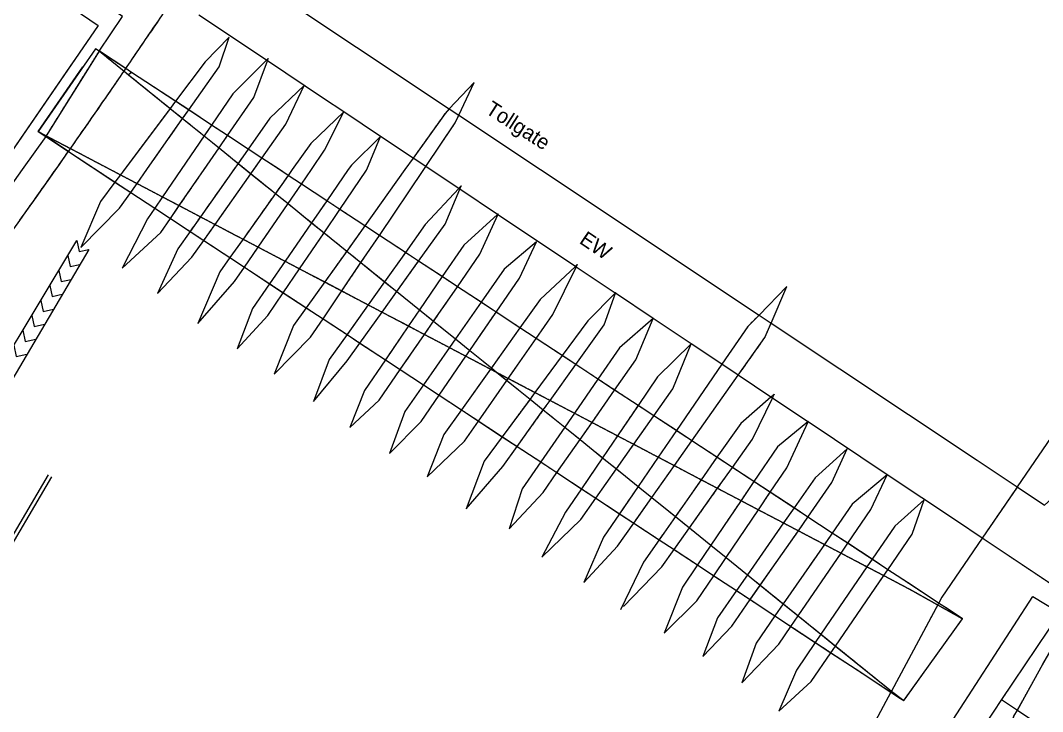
# Model space of a CAD drawing. Header units: millimetres. Extents: x 833924389 to 835767163, y 817400000 to 818811854.
# Drawn here: x 834333596 to 834436713, y 818245314 to 818315048 of the extents above; entities that cross this region are included whole.
import ezdxf

# ---------------------------------------------------------------- set-up
doc = ezdxf.new("R2010")
doc.units = ezdxf.units.MM
doc.header["$LTSCALE"] = 10
doc.header["$MEASUREMENT"] = 0
for name, pattern in [('11NW23D$0$DGN Style 2', [1.67846, 1.007076, -0.671384]), ('11NW23D$0$DGN Style 3', [2.349844, 1.67846, -0.671384]), ('11NW23D$0$DGN Style 5', [1.174922, 0.503538, -0.671384]), ('11SW4A$0$DGN Style 3', [13.045886, 9.31849, -3.727396]), ('HIDDEN', [0.375, 0.25, -0.125])]:
    doc.linetypes.add(name, pattern=pattern)
doc.layers.add('01_Base_Plan', color=5, linetype='Continuous', lineweight=5)
doc.styles.add('11NW23D$0$Style-WORKING', font='WORKING.shx')

msp = doc.modelspace()

# ---------------------------------------------------------------- linework, layer by layer
at = {"layer": '01_Base_Plan', "linetype": '11NW23D$0$DGN Style 2'}
for p, q in [((834344806, 818309804), (834344511, 818309554)), ((834338614, 818302142), (834338432, 818301832))]:
    msp.add_line(p, q, dxfattribs=at)
at = {"layer": '01_Base_Plan'}
for p, q in [((834344806, 818309804), (834344511, 818309554)), ((834344511, 818309554), (834348701, 818306168)), ((834349241, 818306887), (834344806, 818309804)), ((834348701, 818306168), (834349961, 818305150)), ((834350569, 818306014), (834349241, 818306887)), ((834349961, 818305150), (834352126, 818303401)), ((834352874, 818304498), (834350569, 818306014)), ((834354492, 818303434), (834352874, 818304498)), ((834336145, 818303336), (834335371, 818303845)), ((834335371, 818303845), (834336145, 818303336)), ((834338432, 818301832), (834336145, 818303336)), ((834336145, 818303336), (834338432, 818301832)), ((834352126, 818303401), (834353631, 818302184)), ((834356574, 818302065), (834354492, 818303434)), ((834369926, 818303350), (834369928, 818303353)), ((834338614, 818302142), (834338432, 818301832)), ((834353631, 818302184), (834355558, 818300628)), ((834357959, 818301155), (834356574, 818302065)), ((834355558, 818300628), (834356848, 818299585)), ((834343687, 818299478), (834345358, 818298600)), ((834361943, 818298535), (834360606, 818299414)), ((834343134, 818298740), (834344723, 818297696)), ((834345358, 818298600), (834347933, 818297248)), ((834364500, 818296853), (834361943, 818298535)), ((834344723, 818297696), (834347150, 818296100)), ((834347933, 818297248), (834349622, 818296361)), ((834359316, 818297591), (834360590, 818296561)), ((834347150, 818296100), (834348728, 818295062)), ((834349622, 818296361), (834351753, 818295242)), ((834360590, 818296561), (834362973, 818294636)), ((834365826, 818295981), (834364500, 818296853)), ((834368340, 818294328), (834365826, 818295981)), ((834348728, 818295062), (834350706, 818293762)), ((834351753, 818295242), (834353226, 818294468)), ((834362973, 818294636), (834364223, 818293626)), ((834369804, 818293365), (834368340, 818294328)), ((834313587, 818250212), (834339288, 818292835)), ((834350706, 818293762), (834352085, 818292855)), ((834356056, 818292982), (834357587, 818292178)), ((834364223, 818293626), (834366516, 818291773)), ((834372436, 818291634), (834369804, 818293365)), ((834340484, 818291943), (834315224, 818249098)), ((834357587, 818292178), (834360299, 818290754)), ((834366516, 818291773), (834367949, 818290615)), ((834354734, 818291113), (834356198, 818290151)), ((834360299, 818290754), (834361750, 818289992)), ((834373766, 818290760), (834372436, 818291634)), ((834376140, 818289199), (834373766, 818290760)), ((834356198, 818290151), (834358734, 818288483)), ((834361750, 818289992), (834364291, 818288658)), ((834367949, 818290615), (834370339, 818288684)), ((834364291, 818288658), (834366017, 818287752)), ((834370339, 818288684), (834371568, 818287692)), ((834377688, 818288180), (834376140, 818289199)), ((834358734, 818288483), (834360108, 818287580)), ((834366017, 818287752), (834368682, 818286352)), ((834371568, 818287692), (834373851, 818285846)), ((834380074, 818286612), (834377688, 818288180)), ((834360108, 818287580), (834362431, 818286052)), ((834381576, 818285624), (834380074, 818286612)), ((834362431, 818286052), (834364121, 818284941)), ((834368682, 818286352), (834370082, 818285617)), ((834370082, 818285617), (834372741, 818284221)), ((834373851, 818285846), (834375279, 818284693)), ((834383993, 818284035), (834381576, 818285624)), ((834364121, 818284941), (834366546, 818283347)), ((834375279, 818284693), (834377487, 818282909)), ((834372741, 818284221), (834374364, 818283368)), ((834385624, 818282962), (834383993, 818284035)), ((834366546, 818283347), (834367844, 818282494)), ((834367844, 818282494), (834370410, 818280806)), ((834374364, 818283368), (834376884, 818282045)), ((834377487, 818282909), (834378921, 818281750)), ((834388251, 818281234), (834385624, 818282962)), ((834376884, 818282045), (834378530, 818281181)), ((834378921, 818281750), (834381106, 818279984)), ((834370410, 818280806), (834371912, 818279819)), ((834378530, 818281181), (834381025, 818279871)), ((834389627, 818280330), (834388251, 818281234)), ((834371912, 818279819), (834374253, 818278280)), ((834381025, 818279871), (834381658, 818279538)), ((834381106, 818279984), (834381658, 818279538)), ((834381658, 818279538), (834382813, 818278932)), ((834381658, 818279538), (834382668, 818278722)), ((834391859, 818278862), (834389627, 818280330)), ((834404360, 818280353), (834399773, 818273658)), ((834382668, 818278722), (834385003, 818276835)), ((834382813, 818278932), (834385507, 818277517)), ((834393539, 818277757), (834391859, 818278862)), ((834401333, 818272632), (834406014, 818279249)), ((834374253, 818278280), (834375831, 818277242)), ((834385507, 818277517), (834387038, 818276713)), ((834395904, 818276202), (834393539, 818277757)), ((834375831, 818277242), (834378092, 818275756)), ((834385003, 818276835), (834386348, 818275749)), ((834387038, 818276713), (834389491, 818275425)), ((834378092, 818275756), (834379811, 818274625)), ((834386348, 818275749), (834388510, 818274002)), ((834389491, 818275425), (834391261, 818274495)), ((834397499, 818275153), (834395904, 818276202)), ((834379811, 818274625), (834382208, 818273049)), ((834391261, 818274495), (834393831, 818273146)), ((834399773, 818273658), (834397499, 818275153)), ((834388510, 818274002), (834390049, 818272759)), ((834401333, 818272632), (834399773, 818273658)), ((834382208, 818273049), (834383709, 818272062)), ((834390049, 818272759), (834392322, 818270922)), ((834393831, 818273146), (834395475, 818272283)), ((834395475, 818272283), (834397942, 818270987)), ((834403864, 818270967), (834401333, 818272632)), ((834383709, 818272062), (834386093, 818270495)), ((834386093, 818270495), (834387720, 818269425)), ((834392322, 818270922), (834393719, 818269793)), ((834397942, 818270987), (834399565, 818270135)), ((834399565, 818270135), (834402279, 818268710)), ((834405422, 818269943), (834403864, 818270967)), ((834314551, 818232077), (834336434, 818269190)), ((834387720, 818269425), (834390200, 818267794)), ((834393719, 818269793), (834395911, 818268022)), ((834407585, 818268521), (834405422, 818269943)), ((834314895, 818231873), (834336778, 818268986)), ((834395911, 818268022), (834397285, 818266912)), ((834402279, 818268710), (834403931, 818267842)), ((834409235, 818267436), (834407585, 818268521)), ((834390200, 818267794), (834391641, 818266847)), ((834403931, 818267842), (834406289, 818266604)), ((834411640, 818265854), (834409235, 818267436)), ((834391641, 818266847), (834394030, 818265277)), ((834397285, 818266912), (834399667, 818264987)), ((834406289, 818266604), (834408048, 818265680)), ((834394030, 818265277), (834395462, 818264335)), ((834399667, 818264987), (834401088, 818263839)), ((834408048, 818265680), (834410590, 818264346)), ((834413034, 818264938), (834411640, 818265854)), ((834415496, 818263318), (834413034, 818264938)), ((834395462, 818264335), (834398026, 818262649)), ((834410590, 818264346), (834412075, 818263565)), ((834401088, 818263839), (834403244, 818262096)), ((834412075, 818263565), (834414709, 818262183)), ((834417061, 818262289), (834415496, 818263318)), ((834398026, 818262649), (834399537, 818261655)), ((834403244, 818262096), (834404784, 818260853)), ((834414709, 818262183), (834416385, 818261303)), ((834419509, 818260679), (834417061, 818262289)), ((834399537, 818261655), (834401898, 818260103)), ((834404784, 818260853), (834406944, 818259107)), ((834416385, 818261303), (834418999, 818259930)), ((834401898, 818260103), (834403545, 818259020)), ((834418999, 818259930), (834420701, 818259036)), ((834421107, 818259629), (834419509, 818260679)), ((834403545, 818259020), (834405835, 818257515)), ((834406944, 818259107), (834408235, 818258064)), ((834408235, 818258064), (834410554, 818256190)), ((834405835, 818257515), (834407216, 818256606)), ((834407216, 818256606), (834409707, 818254969)), ((834410554, 818256190), (834412051, 818254980)), ((834409707, 818254969), (834411317, 818253910)), ((834412051, 818254980), (834414355, 818253119)), ((834411317, 818253910), (834413787, 818252286)), ((834414355, 818253119), (834415829, 818251928)), ((834413787, 818252286), (834415363, 818251250))]:
    msp.add_line(p, q, dxfattribs=at)
at = {"layer": '01_Base_Plan', "linetype": '11NW23D$0$DGN Style 3'}
for p, q in [((834344511, 818309554), (834348701, 818306168)), ((834349241, 818306887), (834344806, 818309804)), ((834348701, 818306168), (834349961, 818305150)), ((834350569, 818306014), (834349241, 818306887)), ((834349961, 818305150), (834352126, 818303401)), ((834352874, 818304498), (834350569, 818306014)), ((834354492, 818303434), (834352874, 818304498)), ((834335371, 818303845), (834336145, 818303336)), ((834336145, 818303336), (834338432, 818301832)), ((834352126, 818303401), (834353631, 818302184)), ((834356574, 818302065), (834354492, 818303434)), ((834353631, 818302184), (834355558, 818300628)), ((834357959, 818301155), (834356574, 818302065)), ((834355558, 818300628), (834356848, 818299585)), ((834343687, 818299478), (834345358, 818298600)), ((834361943, 818298535), (834360606, 818299414)), ((834343134, 818298740), (834344723, 818297696)), ((834345358, 818298600), (834347933, 818297248)), ((834364500, 818296853), (834361943, 818298535)), ((834344723, 818297696), (834347150, 818296100)), ((834347933, 818297248), (834349622, 818296361)), ((834359316, 818297591), (834360590, 818296561)), ((834347150, 818296100), (834348728, 818295062)), ((834349622, 818296361), (834351753, 818295242)), ((834360590, 818296561), (834362973, 818294636)), ((834365826, 818295981), (834364500, 818296853)), ((834368340, 818294328), (834365826, 818295981)), ((834348728, 818295062), (834350706, 818293762)), ((834351753, 818295242), (834353226, 818294468)), ((834362973, 818294636), (834364223, 818293626)), ((834369804, 818293365), (834368340, 818294328)), ((834350706, 818293762), (834352085, 818292855)), ((834356056, 818292982), (834357587, 818292178)), ((834364223, 818293626), (834366516, 818291773)), ((834372436, 818291634), (834369804, 818293365)), ((834357587, 818292178), (834360299, 818290754)), ((834366516, 818291773), (834367949, 818290615)), ((834354734, 818291113), (834356198, 818290151)), ((834360299, 818290754), (834361750, 818289992)), ((834373766, 818290760), (834372436, 818291634)), ((834376140, 818289199), (834373766, 818290760)), ((834356198, 818290151), (834358734, 818288483)), ((834361750, 818289992), (834364291, 818288658)), ((834367949, 818290615), (834370339, 818288684)), ((834364291, 818288658), (834366017, 818287752)), ((834370339, 818288684), (834371568, 818287692)), ((834377688, 818288180), (834376140, 818289199)), ((834358734, 818288483), (834360108, 818287580)), ((834366017, 818287752), (834368682, 818286352)), ((834371568, 818287692), (834373851, 818285846)), ((834380074, 818286612), (834377688, 818288180)), ((834360108, 818287580), (834362431, 818286052)), ((834381576, 818285624), (834380074, 818286612)), ((834362431, 818286052), (834364121, 818284941)), ((834368682, 818286352), (834370082, 818285617)), ((834370082, 818285617), (834372741, 818284221)), ((834373851, 818285846), (834375279, 818284693)), ((834383993, 818284035), (834381576, 818285624)), ((834364121, 818284941), (834366546, 818283347)), ((834375279, 818284693), (834377487, 818282909)), ((834372741, 818284221), (834374364, 818283368)), ((834385624, 818282962), (834383993, 818284035)), ((834366546, 818283347), (834367844, 818282494)), ((834367844, 818282494), (834370410, 818280806)), ((834374364, 818283368), (834376884, 818282045)), ((834377487, 818282909), (834378921, 818281750)), ((834388251, 818281234), (834385624, 818282962)), ((834376884, 818282045), (834378530, 818281181)), ((834378921, 818281750), (834381106, 818279984)), ((834370410, 818280806), (834371912, 818279819)), ((834378530, 818281181), (834381025, 818279871)), ((834389627, 818280330), (834388251, 818281234)), ((834371912, 818279819), (834374253, 818278280)), ((834381025, 818279871), (834381658, 818279538)), ((834381106, 818279984), (834381658, 818279538)), ((834381658, 818279538), (834382813, 818278932)), ((834381658, 818279538), (834382668, 818278722)), ((834391859, 818278862), (834389627, 818280330)), ((834382668, 818278722), (834385003, 818276835)), ((834382813, 818278932), (834385507, 818277517)), ((834393539, 818277757), (834391859, 818278862)), ((834374253, 818278280), (834375831, 818277242)), ((834385507, 818277517), (834387038, 818276713)), ((834395904, 818276202), (834393539, 818277757)), ((834375831, 818277242), (834378092, 818275756)), ((834385003, 818276835), (834386348, 818275749)), ((834387038, 818276713), (834389491, 818275425)), ((834378092, 818275756), (834379811, 818274625)), ((834386348, 818275749), (834388510, 818274002)), ((834389491, 818275425), (834391261, 818274495)), ((834397499, 818275153), (834395904, 818276202)), ((834379811, 818274625), (834382208, 818273049)), ((834391261, 818274495), (834393831, 818273146)), ((834399773, 818273658), (834397499, 818275153)), ((834388510, 818274002), (834390049, 818272759)), ((834401333, 818272632), (834399773, 818273658)), ((834382208, 818273049), (834383709, 818272062)), ((834390049, 818272759), (834392322, 818270922)), ((834393831, 818273146), (834395475, 818272283)), ((834395475, 818272283), (834397942, 818270987)), ((834403864, 818270967), (834401333, 818272632)), ((834383709, 818272062), (834386093, 818270495)), ((834386093, 818270495), (834387720, 818269425)), ((834392322, 818270922), (834393719, 818269793)), ((834397942, 818270987), (834399565, 818270135)), ((834399565, 818270135), (834402279, 818268710)), ((834405422, 818269943), (834403864, 818270967)), ((834387720, 818269425), (834390200, 818267794)), ((834393719, 818269793), (834395911, 818268022)), ((834407585, 818268521), (834405422, 818269943)), ((834395911, 818268022), (834397285, 818266912)), ((834402279, 818268710), (834403931, 818267842)), ((834409235, 818267436), (834407585, 818268521)), ((834390200, 818267794), (834391641, 818266847)), ((834403931, 818267842), (834406289, 818266604)), ((834411640, 818265854), (834409235, 818267436)), ((834391641, 818266847), (834394030, 818265277)), ((834397285, 818266912), (834399667, 818264987)), ((834406289, 818266604), (834408048, 818265680)), ((834394030, 818265277), (834395462, 818264335)), ((834399667, 818264987), (834401088, 818263839)), ((834408048, 818265680), (834410590, 818264346)), ((834413034, 818264938), (834411640, 818265854)), ((834415496, 818263318), (834413034, 818264938)), ((834395462, 818264335), (834398026, 818262649)), ((834410590, 818264346), (834412075, 818263565)), ((834401088, 818263839), (834403244, 818262096)), ((834412075, 818263565), (834414709, 818262183)), ((834417061, 818262289), (834415496, 818263318)), ((834398026, 818262649), (834399537, 818261655)), ((834403244, 818262096), (834404784, 818260853)), ((834414709, 818262183), (834416385, 818261303)), ((834419509, 818260679), (834417061, 818262289)), ((834399537, 818261655), (834401898, 818260103)), ((834404784, 818260853), (834406944, 818259107)), ((834416385, 818261303), (834418999, 818259930)), ((834401898, 818260103), (834403545, 818259020)), ((834418999, 818259930), (834420701, 818259036)), ((834421107, 818259629), (834419509, 818260679)), ((834403545, 818259020), (834405835, 818257515)), ((834406944, 818259107), (834408235, 818258064)), ((834408235, 818258064), (834410554, 818256190)), ((834405835, 818257515), (834407216, 818256606)), ((834407216, 818256606), (834409707, 818254969)), ((834410554, 818256190), (834412051, 818254980)), ((834409707, 818254969), (834411317, 818253910)), ((834412051, 818254980), (834414355, 818253119)), ((834411317, 818253910), (834413787, 818252286)), ((834414355, 818253119), (834415829, 818251928)), ((834413787, 818252286), (834415363, 818251250))]:
    msp.add_line(p, q, dxfattribs=at)
at = {"layer": '01_Base_Plan', "linetype": 'Continuous'}
for p, q in [((834369926, 818303350), (834369928, 818303353)), ((834404360, 818280353), (834399773, 818273658)), ((834401333, 818272632), (834406014, 818279249))]:
    msp.add_line(p, q, dxfattribs=at)
at = {"layer": '01_Base_Plan', "linetype": '11SW4A$0$DGN Style 3'}
msp.add_line((834338614, 818302142), (834338432, 818301832), dxfattribs=at)
at = {"layer": '01_Base_Plan', "linetype": 'Continuous', "flags": 128}
for points in [[(834358902, 818375610), (834366352, 818373010), (834364563, 818370380), (834348526, 818347168), (834331126, 818321580), (834341449, 818314535), (834324167, 818289402), (834322848, 818288071), (834320789, 818286856), (834318917, 818285983), (834317057, 818285527), (834316381, 818285457), (834314763, 818285457), (834314063, 818285551), (834302768, 818288075)], [(834341526, 818311962), (834343905, 818315432), (834333879, 818322309), (834347154, 818341557), (834355858, 818354077), (834356600, 818355295)], [(834363279, 818347127), (834362258, 818345607), (834360083, 818342370), (834349208, 818326186), (834348483, 818325107), (834348443, 818325049), (834352446, 818322384), (834356462, 818319709), (834367492, 818312364), (834376864, 818306124), (834377822, 818305486), (834386060, 818300000), (834408107, 818285319), (834409331, 818284504), (834430103, 818270672), (834434153, 818267975), (834436892, 818266151), (834462163, 818288899), (834463807, 818290380), (834465146, 818293345), (834467973, 818300104), (834475664, 818319004)], [(834430623, 818262814), (834428018, 818264554), (834421049, 818269208), (834413057, 818274546), (834413035, 818274560), (834409455, 818276951), (834409315, 818277045), (834406014, 818279249), (834404360, 818280353), (834401259, 818282425), (834401252, 818282429), (834397445, 818284972), (834393615, 818287530), (834393593, 818287545), (834389661, 818290170), (834389580, 818290225), (834381756, 818295449), (834381725, 818295471), (834377921, 818298011), (834377811, 818298084), (834374942, 818300000), (834374486, 818300305), (834373213, 818301155), (834369926, 818303350), (834366226, 818305821), (834366209, 818305833), (834364180, 818307188), (834358513, 818310972), (834358427, 818311030), (834351607, 818315584)], [(834333545, 818294899), (834333719, 818295144), (834333893, 818295388), (834334067, 818295632), (834334241, 818295877), (834334415, 818296121), (834334589, 818296366), (834334763, 818296610), (834334936, 818296855), (834335110, 818297100), (834335283, 818297345), (834335457, 818297589), (834335630, 818297834), (834335803, 818298079), (834335976, 818298324), (834336150, 818298569), (834336323, 818298814), (834336495, 818299059), (834336668, 818299305), (834336841, 818299550), (834337014, 818299795), (834337158, 818300000), (834337187, 818300040), (834337359, 818300286), (834337532, 818300531), (834337704, 818300777), (834337876, 818301022), (834338049, 818301268), (834338221, 818301513), (834338393, 818301759), (834338440, 818301827), (834338565, 818302005), (834338648, 818302124), (834338737, 818302251), (834338909, 818302497), (834339081, 818302743), (834339252, 818302989), (834339424, 818303235), (834339596, 818303481), (834339767, 818303727), (834339939, 818303973), (834340110, 818304219), (834340281, 818304466), (834340452, 818304712), (834340624, 818304958), (834340795, 818305205), (834340966, 818305451), (834341136, 818305698), (834341307, 818305944), (834341478, 818306191), (834341649, 818306438), (834341819, 818306685), (834341990, 818306932), (834342160, 818307178), (834342331, 818307425), (834342501, 818307672), (834342671, 818307919), (834342841, 818308166), (834343011, 818308414), (834343181, 818308661), (834343351, 818308908), (834343521, 818309155), (834343691, 818309403), (834343861, 818309650), (834344030, 818309897), (834344050, 818309926), (834344200, 818310145), (834344227, 818310185), (834344369, 818310392), (834344539, 818310640), (834344708, 818310888), (834344877, 818311135), (834345046, 818311383), (834345215, 818311631), (834345384, 818311879), (834345553, 818312127), (834345722, 818312375), (834345891, 818312623), (834346060, 818312871), (834346228, 818313119), (834346397, 818313367), (834346565, 818313615), (834346734, 818313864), (834346902, 818314112), (834347070, 818314360), (834347239, 818314609), (834347407, 818314857), (834347575, 818315106)], [(834350569, 818306014), (834353634, 818310375), (834354668, 818313366), (834352232, 818310878), (834349241, 818306887)], [(834338996, 818310968), (834324167, 818289402)], [(834358427, 818311030), (834355018, 818307644), (834352874, 818304498)], [(834354492, 818303434), (834357132, 818307269), (834358513, 818310972)], [(834357959, 818301155), (834360375, 818304568), (834362222, 818308473), (834358769, 818305172), (834356574, 818302065)], [(834377822, 818305486), (834379358, 818308771), (834376864, 818306124)], [(834366209, 818305833), (834362877, 818302625), (834361020, 818300000), (834360606, 818299414)], [(834361943, 818298535), (834362947, 818300000), (834364280, 818301945), (834366226, 818305821)], [(834336145, 818303336), (834333776, 818300000), (834323161, 818285048), (834322403, 818284258), (834320740, 818283210), (834318725, 818282719), (834316980, 818282835), (834313786, 818283675), (834312842, 818281872)], [(834336145, 818303336), (834333776, 818300000), (834323161, 818285048), (834322403, 818284258), (834320740, 818283210), (834318725, 818282719), (834316980, 818282835), (834313786, 818283675), (834312842, 818281872)], [(834369926, 818303350), (834366984, 818300458), (834366668, 818300000), (834364500, 818296853)], [(834365826, 818295981), (834368513, 818299930), (834368542, 818300000), (834369926, 818303350)], [(834373213, 818301155), (834372389, 818300000), (834368340, 818294328)], [(834369804, 818293365), (834374281, 818300000), (834374486, 818300305)], [(834343134, 818298740), (834341658, 818296771), (834339686, 818292131), (834343595, 818296092), (834344723, 818297696)], [(834377811, 818298084), (834374438, 818294451), (834372436, 818291634)], [(834373766, 818290760), (834376450, 818294507), (834377921, 818298011)], [(834347150, 818296100), (834346425, 818295036), (834343869, 818290066), (834347754, 818293647), (834348728, 818295062)], [(834381725, 818295471), (834378316, 818292384), (834376140, 818289199)], [(834377688, 818288180), (834379948, 818291452), (834381756, 818295449)], [(834350706, 818293762), (834349465, 818292005), (834347417, 818287492), (834350894, 818291173), (834352085, 818292855)], [(834381576, 818285624), (834383928, 818289057), (834385674, 818292708), (834382398, 818289939), (834380074, 818286612)], [(834354734, 818291113), (834353725, 818289687), (834351476, 818284464), (834355205, 818288703), (834356198, 818290151)], [(834389580, 818290225), (834386023, 818286884), (834383993, 818284035)], [(834385624, 818282962), (834387302, 818285368), (834389661, 818290170)], [(834358734, 818288483), (834357022, 818285998), (834355456, 818281917), (834358552, 818285293), (834360108, 818287580)], [(834409331, 818284504), (834410924, 818288190), (834408107, 818285319)], [(834393593, 818287545), (834390843, 818284744), (834388251, 818281234)], [(834389627, 818280330), (834392500, 818284343), (834393615, 818287530)], [(834362431, 818286052), (834361153, 818284261), (834359182, 818279344), (834362863, 818283076), (834364121, 818284941)], [(834393539, 818277757), (834395668, 818280807), (834397445, 818284972), (834394035, 818282018), (834391859, 818278862)], [(834366546, 818283347), (834364754, 818280827), (834363163, 818276594), (834366563, 818280705), (834367844, 818282494)], [(834401252, 818282429), (834397864, 818279090), (834395904, 818276202)], [(834397499, 818275153), (834399421, 818277879), (834401259, 818282425)], [(834370410, 818280806), (834368304, 818277722), (834366839, 818273970), (834369784, 818276738), (834371912, 818279819)], [(834443199, 818281197), (834434153, 818267975), (834434149, 818267969)], [(834374253, 818278280), (834372385, 818275605), (834370820, 818271347), (834374018, 818274597), (834375831, 818277242)], [(834409315, 818277045), (834406257, 818274377), (834403864, 818270967)], [(834405422, 818269943), (834407459, 818272810), (834409455, 818276951)], [(834378092, 818275756), (834376314, 818273260), (834374621, 818269002), (834378404, 818272608), (834379811, 818274625)], [(834413035, 818274560), (834409957, 818272032), (834407585, 818268521)], [(834409235, 818267436), (834410906, 818269907), (834413057, 818274546)], [(834382208, 818273049), (834380371, 818270562), (834378553, 818265771), (834382257, 818270035), (834383709, 818272063)], [(834413034, 818264938), (834415469, 818268425), (834416986, 818271822), (834413761, 818268902), (834411640, 818265854)], [(834386093, 818270495), (834384225, 818267786), (834382914, 818263756), (834386315, 818267412), (834387720, 818269425)], [(834417061, 818262289), (834419399, 818265700), (834421049, 818269208), (834417513, 818266227), (834415496, 818263318)], [(834390200, 818267794), (834388587, 818265417), (834386208, 818260903), (834390118, 818264687), (834391641, 818266847)], [(834421107, 818259629), (834423557, 818263204), (834424769, 818266677), (834421798, 818264035), (834419510, 818260679)], [(834394030, 818265277), (834392415, 818262920), (834390418, 818258331), (834393818, 818262012), (834395462, 818264335)], [(834398026, 818262649), (834396446, 818260398), (834394144, 818255581)], [(834430623, 818262814), (834426550, 818256861), (834426275, 818256349)], [(834394449, 818255911), (834398307, 818259922), (834399538, 818261655)], [(834401898, 818260103), (834400376, 818257851), (834398532, 818253212), (834401832, 818256487), (834403545, 818259021)], [(834405835, 818257515), (834403926, 818254771), (834402447, 818250859), (834405354, 818253939), (834407216, 818256606)], [(834435060, 818186660), (834435099, 818186742), (834434350, 818190161), (834433925, 818192457), (834433211, 818194681), (834432248, 818196738), (834432211, 818196811), (834431432, 818198071), (834430256, 818200332), (834429320, 818202071), (834418149, 818217606), (834417334, 818219371), (834416321, 818222697), (834416208, 818223569), (834416330, 818225898), (834416689, 818227119), (834417611, 818229053), (834418470, 818230302), (834435718, 818256938), (834438457, 818255277)], [(834409707, 818254968), (834407804, 818252224), (834406366, 818248219), (834410096, 818252128), (834411318, 818253910)], [(834413787, 818252286), (834411887, 818249499), (834410092, 818245367), (834413368, 818248338), (834415363, 818251250)], [(834421409, 818247263), (834415183, 818235640)]]:
    msp.add_lwpolyline(points, dxfattribs=at)
at = {"layer": '01_Base_Plan', "flags": 128}
for points in [[(834358902, 818375610), (834366352, 818373010), (834364563, 818370380), (834348526, 818347168), (834331126, 818321580), (834341449, 818314535), (834324167, 818289402), (834322848, 818288071), (834320789, 818286856), (834318917, 818285983), (834317057, 818285527), (834316381, 818285457), (834314763, 818285457), (834314063, 818285551), (834302768, 818288075)], [(834341526, 818311962), (834343905, 818315432), (834333879, 818322309), (834347154, 818341557), (834355858, 818354077), (834356600, 818355295)], [(834363279, 818347127), (834362258, 818345607), (834360083, 818342370), (834349208, 818326186), (834348483, 818325107), (834348443, 818325049), (834352446, 818322384), (834356462, 818319709), (834367492, 818312364), (834376864, 818306124), (834377822, 818305486), (834386060, 818300000), (834408107, 818285319), (834409331, 818284504), (834430103, 818270672), (834434153, 818267975), (834436892, 818266151), (834462163, 818288899), (834463807, 818290380), (834465146, 818293345), (834467973, 818300104), (834475664, 818319004)], [(834430623, 818262814), (834428018, 818264554), (834421049, 818269208), (834413057, 818274546), (834413035, 818274560), (834409455, 818276951), (834409315, 818277045), (834406014, 818279249), (834404360, 818280353), (834401259, 818282425), (834401252, 818282429), (834397445, 818284972), (834393615, 818287530), (834393593, 818287545), (834389661, 818290170), (834389580, 818290225), (834381756, 818295449), (834381725, 818295471), (834377921, 818298011), (834377811, 818298084), (834374942, 818300000), (834374486, 818300305), (834373213, 818301155), (834369926, 818303350), (834366226, 818305821), (834366209, 818305833), (834364180, 818307188), (834358513, 818310972), (834358427, 818311030), (834351607, 818315584)], [(834333545, 818294899), (834333719, 818295144), (834334067, 818295632), (834334241, 818295877), (834334415, 818296121), (834334589, 818296366), (834334763, 818296610), (834334936, 818296855), (834335110, 818297100), (834335283, 818297345), (834335457, 818297589), (834335976, 818298324), (834336150, 818298569), (834336323, 818298814), (834336495, 818299059), (834336668, 818299305), (834337014, 818299795), (834337158, 818300000), (834337187, 818300040), (834337359, 818300286), (834337532, 818300531), (834337704, 818300777), (834337876, 818301022), (834338049, 818301268), (834338221, 818301513), (834338393, 818301759), (834338440, 818301827), (834338565, 818302005), (834338648, 818302124), (834338737, 818302251), (834339081, 818302743), (834339252, 818302989), (834339596, 818303481), (834339767, 818303727), (834339939, 818303973), (834340110, 818304219), (834340281, 818304466), (834340452, 818304712), (834340624, 818304958), (834340795, 818305205), (834340966, 818305451), (834341136, 818305698), (834341307, 818305944), (834341649, 818306438), (834341819, 818306685), (834341990, 818306932), (834342160, 818307178), (834342331, 818307425), (834342841, 818308166), (834343011, 818308414), (834343521, 818309155), (834343691, 818309403), (834343861, 818309650), (834344030, 818309897), (834344050, 818309926), (834344200, 818310145), (834344227, 818310185), (834344369, 818310392), (834344539, 818310640), (834344708, 818310888), (834344877, 818311135), (834346060, 818312871), (834346228, 818313119), (834346397, 818313367), (834346565, 818313615), (834346734, 818313864), (834347070, 818314360), (834347239, 818314609), (834347407, 818314857), (834347575, 818315106)], [(834350569, 818306014), (834353634, 818310375), (834354668, 818313366), (834352232, 818310878), (834349241, 818306887)], [(834341557, 818311940), (834341525, 818311961), (834341176, 818312191), (834335371, 818303845)], [(834341526, 818311962), (834336193, 818303413), (834336145, 818303336)], [(834341557, 818311940), (834344050, 818309926), (834344511, 818309554)], [(834344806, 818309804), (834344227, 818310185), (834341557, 818311940)], [(834335371, 818303845), (834339898, 818310354)], [(834358427, 818311030), (834355018, 818307644), (834352874, 818304498)], [(834354492, 818303434), (834357132, 818307269), (834358513, 818310972)], [(834358513, 818310972), (834358597, 818311198), (834358427, 818311030)], [(834357959, 818301155), (834360375, 818304568), (834362222, 818308473), (834358769, 818305172), (834356574, 818302065)], [(834377822, 818305486), (834379358, 818308771), (834376864, 818306124)], [(834349241, 818306887), (834348701, 818306168), (834344078, 818300000), (834343687, 818299478), (834343134, 818298740)], [(834344723, 818297696), (834345358, 818298600), (834346342, 818300000), (834349961, 818305150), (834350569, 818306014)], [(834366209, 818305833), (834362877, 818302625), (834361020, 818300000), (834360606, 818299414)], [(834361943, 818298535), (834362947, 818300000), (834364280, 818301945), (834366226, 818305821)], [(834366226, 818305821), (834366253, 818305875), (834366209, 818305833)], [(834376864, 818306124), (834376440, 818305674), (834373213, 818301155)], [(834374486, 818300305), (834377461, 818304714), (834377822, 818305486)], [(834352874, 818304498), (834352126, 818303401), (834349808, 818300000), (834347933, 818297248), (834347150, 818296100)], [(834336145, 818303336), (834333776, 818300000), (834323161, 818285048), (834322403, 818284258), (834320740, 818283210), (834318725, 818282719), (834316980, 818282835), (834313786, 818283675), (834312842, 818281872)], [(834335371, 818303845), (834336193, 818303413), (834338614, 818302142)], [(834335371, 818303845), (834336193, 818303413), (834338614, 818302142)], [(834348728, 818295062), (834349623, 818296361), (834352128, 818300000), (834353632, 818302184), (834354492, 818303434)], [(834369926, 818303350), (834366984, 818300458), (834366668, 818300000), (834364500, 818296853)], [(834365826, 818295981), (834368513, 818299930), (834368542, 818300000), (834369926, 818303350)], [(834338614, 818302142), (834338648, 818302124), (834343687, 818299478)], [(834356574, 818302065), (834355558, 818300627), (834355114, 818300000), (834351753, 818295242), (834350706, 818293762)], [(834338432, 818301832), (834338440, 818301827), (834343134, 818298740)], [(834352085, 818292855), (834353226, 818294468), (834356848, 818299585), (834357142, 818300000), (834357959, 818301155)], [(834360606, 818299414), (834359621, 818300062), (834357959, 818301155)], [(834373213, 818301155), (834372389, 818300000), (834368340, 818294328)], [(834369804, 818293365), (834374281, 818300000), (834374486, 818300305)], [(834360606, 818299414), (834359316, 818297591), (834356056, 818292982), (834354734, 818291113)], [(834356848, 818299585), (834358475, 818298271), (834359316, 818297591)], [(834343134, 818298740), (834341658, 818296771), (834339686, 818292131), (834343595, 818296092), (834344723, 818297696)], [(834356198, 818290151), (834357587, 818292179), (834360590, 818296561), (834361943, 818298535)], [(834377811, 818298084), (834374438, 818294451), (834372436, 818291634)], [(834373766, 818290760), (834376450, 818294507), (834377921, 818298011)], [(834377921, 818298011), (834378067, 818298360), (834377811, 818298084)], [(834347150, 818296100), (834346425, 818295036), (834343869, 818290066), (834347754, 818293647), (834348728, 818295062)], [(834364500, 818296853), (834362973, 818294636), (834360299, 818290755), (834358734, 818288483)], [(834360108, 818287580), (834361750, 818289992), (834364223, 818293626), (834365826, 818295981)], [(834381725, 818295471), (834378316, 818292384), (834376140, 818289199)], [(834377688, 818288180), (834379948, 818291452), (834381756, 818295449)], [(834381756, 818295449), (834381794, 818295534), (834381725, 818295471)], [(834353226, 818294468), (834355334, 818293362), (834356056, 818292982)], [(834368340, 818294328), (834366516, 818291773), (834364291, 818288658), (834362431, 818286052)], [(834339288, 818292835), (834339512, 818291743), (834340484, 818291943)], [(834350706, 818293762), (834349465, 818292005), (834347417, 818287492), (834350894, 818291173), (834352085, 818292855)], [(834352085, 818292855), (834354144, 818291501), (834354734, 818291113)], [(834364121, 818284941), (834366017, 818287752), (834367949, 818290615), (834369804, 818293365)], [(834381576, 818285624), (834383928, 818289057), (834385674, 818292708), (834382398, 818289939), (834380074, 818286612)], [(834338378, 818291326), (834338603, 818290230), (834339594, 818290433)], [(834354734, 818291113), (834353725, 818289687), (834351476, 818284464), (834355205, 818288703), (834356198, 818290151)], [(834372436, 818291634), (834370339, 818288684), (834368682, 818286352), (834366546, 818283347)], [(834367844, 818282494), (834370082, 818285617), (834371568, 818287692), (834373766, 818290760)], [(834337468, 818289817), (834337694, 818288716), (834338704, 818288924)], [(834389580, 818290225), (834386023, 818286884), (834383993, 818284035)], [(834385624, 818282962), (834387302, 818285368), (834389661, 818290170)], [(834389661, 818290170), (834389781, 818290414), (834389580, 818290225)], [(834376140, 818289199), (834373851, 818285846), (834372741, 818284221), (834370410, 818280806)], [(834336558, 818288307), (834336784, 818287203), (834337814, 818287414)], [(834336558, 818288307), (834336784, 818287203), (834337814, 818287414)], [(834358734, 818288483), (834357022, 818285998), (834355456, 818281917), (834358552, 818285293), (834360108, 818287580)], [(834371912, 818279819), (834374364, 818283368), (834375279, 818284693), (834377688, 818288180)], [(834409331, 818284504), (834410924, 818288190), (834408107, 818285319)], [(834335648, 818286798), (834335875, 818285689), (834336924, 818285904)], [(834335648, 818286798), (834335875, 818285689), (834336924, 818285904)], [(834380074, 818286612), (834377487, 818282909), (834376884, 818282045), (834374253, 818278280)], [(834393593, 818287545), (834390843, 818284744), (834388251, 818281234)], [(834389627, 818280330), (834392500, 818284343), (834393615, 818287530)], [(834393615, 818287530), (834393635, 818287588), (834393593, 818287545)], [(834362431, 818286052), (834361153, 818284261), (834359182, 818279344), (834362863, 818283076), (834364121, 818284941)], [(834375831, 818277242), (834378530, 818281181), (834378921, 818281750), (834381576, 818285624)], [(834334738, 818285289), (834334966, 818284175), (834336034, 818284395)], [(834334738, 818285289), (834334966, 818284175), (834336034, 818284395)], [(834393539, 818277757), (834395668, 818280807), (834397445, 818284972), (834394035, 818282018), (834391859, 818278862)], [(834408107, 818285319), (834406964, 818284153), (834404360, 818280353)], [(834333828, 818283780), (834334057, 818282662), (834335144, 818282885)], [(834333828, 818283780), (834334057, 818282662), (834335144, 818282885)], [(834383993, 818284035), (834381106, 818279984), (834381025, 818279871), (834378092, 818275756)], [(834406014, 818279249), (834408699, 818283044), (834409331, 818284504)], [(834366546, 818283347), (834364754, 818280827), (834363163, 818276594), (834366563, 818280705), (834367844, 818282494)], [(834379811, 818274625), (834382668, 818278723), (834382814, 818278932), (834385624, 818282962)], [(834332918, 818282271), (834333148, 818281148), (834334254, 818281375)], [(834401252, 818282429), (834397864, 818279090), (834395904, 818276202)], [(834397499, 818275153), (834399421, 818277879), (834401259, 818282425)], [(834370410, 818280806), (834368304, 818277722), (834366839, 818273970), (834369784, 818276738), (834371912, 818279819)], [(834388251, 818281234), (834385507, 818277517), (834385003, 818276835), (834382208, 818273049)], [(834443199, 818281197), (834434153, 818267975), (834434149, 818267969)], [(834383709, 818272063), (834386348, 818275749), (834387038, 818276713), (834389627, 818280330)], [(834391859, 818278862), (834389491, 818275425), (834388510, 818274002), (834386093, 818270495)], [(834374253, 818278280), (834372385, 818275605), (834370820, 818271347), (834374018, 818274597), (834375831, 818277242)], [(834387720, 818269425), (834390049, 818272759), (834391261, 818274495), (834393539, 818277757)], [(834409455, 818276951), (834409634, 818277323), (834409315, 818277045)], [(834409315, 818277045), (834406257, 818274377), (834403864, 818270967)], [(834405422, 818269943), (834407459, 818272810), (834409455, 818276951)], [(834378092, 818275756), (834376314, 818273260), (834374621, 818269002), (834378404, 818272608), (834379811, 818274625)], [(834395904, 818276202), (834393831, 818273146), (834392322, 818270922), (834390200, 818267794)], [(834391641, 818266847), (834393719, 818269793), (834395475, 818272283), (834397499, 818275153)], [(834413035, 818274560), (834409957, 818272032), (834407585, 818268521)], [(834409235, 818267436), (834410906, 818269907), (834413057, 818274546)], [(834413057, 818274546), (834413081, 818274597), (834413035, 818274560)], [(834399773, 818273658), (834397942, 818270987), (834395911, 818268022), (834394030, 818265277)], [(834382208, 818273049), (834380371, 818270562), (834378553, 818265771), (834382257, 818270035), (834383709, 818272063)], [(834395462, 818264335), (834397285, 818266912), (834399565, 818270135), (834401333, 818272632)], [(834413034, 818264938), (834415469, 818268425), (834416986, 818271822), (834413761, 818268902), (834411640, 818265854)], [(834386093, 818270495), (834384225, 818267786), (834382914, 818263756), (834386315, 818267412), (834387720, 818269425)], [(834403864, 818270967), (834402279, 818268710), (834399667, 818264987), (834398026, 818262649)], [(834399538, 818261655), (834401088, 818263839), (834403931, 818267842), (834405422, 818269943)], [(834417061, 818262289), (834419399, 818265700), (834421049, 818269208), (834417513, 818266227), (834415496, 818263318)], [(834407585, 818268521), (834406290, 818266604), (834403244, 818262097), (834401898, 818260103)], [(834390200, 818267794), (834388587, 818265417), (834386208, 818260903), (834390118, 818264687), (834391641, 818266847)], [(834403545, 818259021), (834404784, 818260853), (834408048, 818265680), (834409235, 818267436)], [(834434149, 818267969), (834430625, 818262818), (834430623, 818262814)], [(834421107, 818259629), (834423557, 818263204), (834424769, 818266677), (834421798, 818264035), (834419510, 818260679)], [(834394030, 818265277), (834392415, 818262920), (834390418, 818258331), (834393818, 818262012), (834395462, 818264335)], [(834411640, 818265854), (834410590, 818264346), (834406944, 818259107), (834405835, 818257515)], [(834407216, 818256606), (834408235, 818258064), (834412076, 818263565), (834413034, 818264938)], [(834415496, 818263318), (834414709, 818262183), (834410554, 818256190), (834409707, 818254968)], [(834398026, 818262649), (834396446, 818260398), (834394144, 818255581)], [(834411318, 818253910), (834412051, 818254980), (834416385, 818261303), (834417061, 818262289)], [(834430623, 818262814), (834426550, 818256861), (834426275, 818256349)], [(834459476, 818243306), (834457231, 818244809), (834449182, 818250197), (834448645, 818250557), (834446313, 818252119), (834442917, 818254394), (834440787, 818255976), (834440117, 818256474), (834430623, 818262814)], [(834394449, 818255911), (834398307, 818259922), (834399538, 818261655)], [(834401898, 818260103), (834400376, 818257851), (834398532, 818253212), (834401832, 818256487), (834403545, 818259021)], [(834419510, 818260679), (834418999, 818259930), (834414355, 818253119), (834413787, 818252286)], [(834415363, 818251250), (834415829, 818251928), (834420701, 818259036), (834421107, 818259629)], [(834420701, 818259036), (834423299, 818257671), (834428627, 818254684)], [(834427189, 818255629), (834426228, 818256261), (834423543, 818258027), (834421107, 818259629)], [(834405835, 818257515), (834403926, 818254771), (834402447, 818250859), (834405354, 818253939), (834407216, 818256606)], [(834435060, 818186660), (834435099, 818186742), (834434350, 818190161), (834433925, 818192457), (834433211, 818194681), (834432248, 818196738), (834432211, 818196811), (834431432, 818198071), (834430256, 818200332), (834429320, 818202071), (834418149, 818217606), (834417334, 818219371), (834416321, 818222697), (834416208, 818223569), (834416330, 818225898), (834416689, 818227119), (834417611, 818229053), (834418470, 818230302), (834435718, 818256938), (834438457, 818255277)], [(834426275, 818256349), (834426228, 818256261), (834426175, 818256161), (834421467, 818247372), (834421414, 818247272), (834421409, 818247263)], [(834438958, 818256023), (834438457, 818255277), (834432578, 818246516), (834431736, 818245260), (834425387, 818235799)], [(834409707, 818254968), (834407804, 818252224), (834406366, 818248219), (834410096, 818252128), (834411318, 818253910)], [(834422369, 818246643), (834422720, 818246413), (834428627, 818254684), (834427189, 818255629)], [(834430911, 818232082), (834431060, 818233629), (834431817, 818238704), (834432671, 818241740), (834433536, 818244062), (834433825, 818244837), (834434168, 818245454), (834436748, 818250095), (834439469, 818254782)], [(834413787, 818252286), (834411887, 818249499), (834410092, 818245367), (834413368, 818248338), (834415363, 818251250)], [(834415829, 818251928), (834421467, 818247372), (834422720, 818246413)], [(834415363, 818251250), (834417799, 818249648), (834421414, 818247272), (834422369, 818246643)], [(834421409, 818247263), (834415183, 818235640)], [(834432579, 818246516), (834434168, 818245454), (834439460, 818241916)]]:
    msp.add_lwpolyline(points, dxfattribs=at)
at = {"layer": '01_Base_Plan', "linetype": '11NW23D$0$DGN Style 3', "flags": 128}
for points in [[(834341557, 818311940), (834341525, 818311961), (834341176, 818312191), (834335371, 818303845)], [(834341557, 818311940), (834344050, 818309926), (834344511, 818309554)], [(834344806, 818309804), (834344227, 818310185), (834341557, 818311940)], [(834335371, 818303845), (834336193, 818303413), (834338614, 818302142)], [(834338614, 818302142), (834338648, 818302124), (834343687, 818299478)], [(834338432, 818301832), (834338440, 818301827), (834343134, 818298740)], [(834360606, 818299414), (834359621, 818300062), (834357959, 818301155)], [(834356848, 818299585), (834358475, 818298271), (834359316, 818297591)], [(834353226, 818294468), (834355334, 818293362), (834356056, 818292982)], [(834352085, 818292855), (834354144, 818291501), (834354734, 818291113)], [(834420701, 818259036), (834423299, 818257671), (834428627, 818254684)], [(834427189, 818255629), (834426228, 818256261), (834423543, 818258027), (834421107, 818259629)], [(834422369, 818246643), (834422720, 818246413), (834428627, 818254684), (834427189, 818255629)], [(834415829, 818251928), (834421467, 818247372), (834422720, 818246413)], [(834415363, 818251250), (834417799, 818249648), (834421414, 818247272), (834422369, 818246643)]]:
    msp.add_lwpolyline(points, dxfattribs=at)
at = {"layer": '01_Base_Plan', "linetype": '11NW23D$0$DGN Style 5', "flags": 128}
for points in [[(834341526, 818311962), (834336193, 818303413), (834336145, 818303336)], [(834358513, 818310972), (834358597, 818311198), (834358427, 818311030)], [(834349241, 818306887), (834348701, 818306168), (834344078, 818300000), (834343687, 818299478), (834343134, 818298740)], [(834344723, 818297696), (834345358, 818298600), (834346342, 818300000), (834349961, 818305150), (834350569, 818306014)], [(834366226, 818305821), (834366253, 818305875), (834366209, 818305833)], [(834376864, 818306124), (834376440, 818305674), (834373213, 818301155)], [(834374486, 818300305), (834377461, 818304714), (834377822, 818305486)], [(834352874, 818304498), (834352126, 818303401), (834349808, 818300000), (834347933, 818297248), (834347150, 818296100)], [(834348728, 818295062), (834349623, 818296361), (834352128, 818300000), (834353632, 818302184), (834354492, 818303434)], [(834356574, 818302065), (834355558, 818300627), (834355114, 818300000), (834351753, 818295242), (834350706, 818293762)], [(834352085, 818292855), (834353226, 818294468), (834356848, 818299585), (834357142, 818300000), (834357959, 818301155)], [(834360606, 818299414), (834359316, 818297591), (834356056, 818292982), (834354734, 818291113)], [(834356198, 818290151), (834357587, 818292179), (834360590, 818296561), (834361943, 818298535)], [(834377921, 818298011), (834378067, 818298360), (834377811, 818298084)], [(834364500, 818296853), (834362973, 818294636), (834360299, 818290755), (834358734, 818288483)], [(834360108, 818287580), (834361750, 818289992), (834364223, 818293626), (834365826, 818295981)], [(834381756, 818295449), (834381794, 818295534), (834381725, 818295471)], [(834368340, 818294328), (834366516, 818291773), (834364291, 818288658), (834362431, 818286052)], [(834364121, 818284941), (834366017, 818287752), (834367949, 818290615), (834369804, 818293365)], [(834372436, 818291634), (834370339, 818288684), (834368682, 818286352), (834366546, 818283347)], [(834367844, 818282494), (834370082, 818285617), (834371568, 818287692), (834373766, 818290760)], [(834389661, 818290170), (834389781, 818290414), (834389580, 818290225)], [(834376140, 818289199), (834373851, 818285846), (834372741, 818284221), (834370410, 818280806)], [(834371912, 818279819), (834374364, 818283368), (834375279, 818284693), (834377688, 818288180)], [(834380074, 818286612), (834377487, 818282909), (834376884, 818282045), (834374253, 818278280)], [(834393615, 818287530), (834393635, 818287588), (834393593, 818287545)], [(834375831, 818277242), (834378530, 818281181), (834378921, 818281750), (834381576, 818285624)], [(834408107, 818285319), (834406964, 818284153), (834404360, 818280353)], [(834383993, 818284035), (834381106, 818279984), (834381025, 818279871), (834378092, 818275756)], [(834406014, 818279249), (834408699, 818283044), (834409331, 818284504)], [(834379811, 818274625), (834382668, 818278723), (834382814, 818278932), (834385624, 818282962)], [(834388251, 818281234), (834385507, 818277517), (834385003, 818276835), (834382208, 818273049)], [(834383709, 818272063), (834386348, 818275749), (834387038, 818276713), (834389627, 818280330)], [(834391859, 818278862), (834389491, 818275425), (834388510, 818274002), (834386093, 818270495)], [(834387720, 818269425), (834390049, 818272759), (834391261, 818274495), (834393539, 818277757)], [(834409455, 818276951), (834409634, 818277323), (834409315, 818277045)], [(834395904, 818276202), (834393831, 818273146), (834392322, 818270922), (834390200, 818267794)], [(834391641, 818266847), (834393719, 818269793), (834395475, 818272283), (834397499, 818275153)], [(834413057, 818274546), (834413081, 818274597), (834413035, 818274560)], [(834399773, 818273658), (834397942, 818270987), (834395911, 818268022), (834394030, 818265277)], [(834395462, 818264335), (834397285, 818266912), (834399565, 818270135), (834401333, 818272632)], [(834403864, 818270967), (834402279, 818268710), (834399667, 818264987), (834398026, 818262649)], [(834399538, 818261655), (834401088, 818263839), (834403931, 818267842), (834405422, 818269943)], [(834407585, 818268521), (834406290, 818266604), (834403244, 818262097), (834401898, 818260103)], [(834403545, 818259021), (834404784, 818260853), (834408048, 818265680), (834409235, 818267436)], [(834434149, 818267969), (834430625, 818262818), (834430623, 818262814)], [(834411640, 818265854), (834410590, 818264346), (834406944, 818259107), (834405835, 818257515)], [(834407216, 818256606), (834408235, 818258064), (834412076, 818263565), (834413034, 818264938)], [(834415496, 818263318), (834414709, 818262183), (834410554, 818256190), (834409707, 818254968)], [(834411318, 818253910), (834412051, 818254980), (834416385, 818261303), (834417061, 818262289)], [(834419510, 818260679), (834418999, 818259930), (834414355, 818253119), (834413787, 818252286)], [(834415363, 818251250), (834415829, 818251928), (834420701, 818259036), (834421107, 818259629)], [(834426275, 818256349), (834426228, 818256261), (834426175, 818256161), (834421467, 818247372), (834421414, 818247272), (834421409, 818247263)], [(834430911, 818232082), (834431060, 818233629), (834431817, 818238704), (834432671, 818241740), (834433536, 818244062), (834433825, 818244837), (834434168, 818245454), (834436748, 818250095), (834439469, 818254782)]]:
    msp.add_lwpolyline(points, dxfattribs=at)
at = {"layer": '01_Base_Plan', "linetype": '11SW4A$0$DGN Style 3', "flags": 128}
msp.add_lwpolyline([(834340336, 818310055), (834336193, 818303413), (834336145, 818303336)], dxfattribs=at)
at = {"layer": '01_Base_Plan', "linetype": 'HIDDEN', "ltscale": 5, "flags": 128}
msp.add_lwpolyline([(834459476, 818243306), (834457231, 818244809), (834449182, 818250197), (834448645, 818250557), (834446313, 818252119), (834442917, 818254394), (834440787, 818255976), (834440117, 818256474), (834430623, 818262814)], dxfattribs=at)
at = {"layer": '01_Base_Plan', "linetype": '11NW23D$0$DGN Style 2', "flags": 128}
msp.add_lwpolyline([(834438958, 818256023), (834438457, 818255277), (834432578, 818246516), (834431736, 818245260), (834425387, 818235799)], dxfattribs=at)
at = {"layer": '01_Base_Plan'}
for points in [[(834346313, 818313244), (834347228, 818314592), (834348140, 818315941), (834349048, 818317293)], [(834337158, 818300000), (834339095, 818302754), (834341018, 818305518), (834342927, 818308291)]]:
    msp.add_open_spline(points, degree=3, dxfattribs=at)
at = {"layer": '01_Base_Plan', "linetype": 'Continuous'}
msp.add_open_spline([(834327403, 818286383), (834330693, 818290895), (834333945, 818295434), (834337158, 818300000)], degree=3, dxfattribs=at)

# ---------------------------------------------------------------- texts
at = {"layer": '01_Base_Plan', "linetype": 'Continuous', "style": '11NW23D$0$Style-WORKING'}
for s, rotation, p in [('Tollgate', 327.26474, (834380408, 818305752)), ('EW', 326.12145, (834389887, 818292629))]:
    msp.add_text(s, height=1500, rotation=rotation, dxfattribs=at).set_placement(p)

doc.saveas('drawing.dxf')
